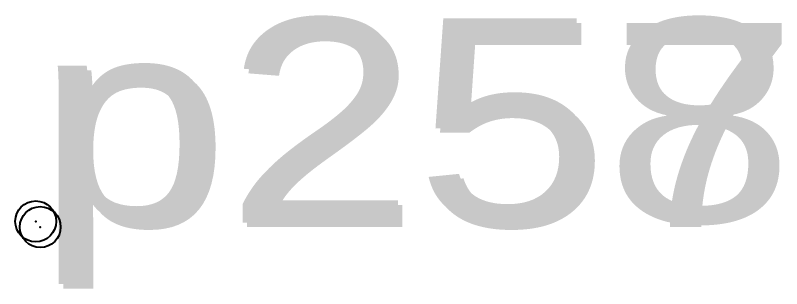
# Model space of a CAD drawing. Header units: metres. Extents: x 548831 to 552800, y 1839318 to 1842627.
# Drawn here: x 549495.07 to 549501.83, y 1840904.5 to 1840906.91 of the extents above; entities that cross this region are included whole.
import ezdxf

# ---------------------------------------------------------------- set-up
doc = ezdxf.new("R2010")
doc.units = ezdxf.units.M
doc.header["$LTSCALE"] = 0.72
doc.header["$PDMODE"] = 32
doc.header["$PDSIZE"] = 0.36
doc.layers.add('12', color=7, linetype='Continuous')
doc.layers.add('7', color=7, linetype='Continuous')

msp = doc.modelspace()

# ---------------------------------------------------------------- linework, layer by layer
at = {"layer": '7'}
for p in [(549495.25, 1840905.09), (549495.29, 1840905.04)]:
    msp.add_point(p, dxfattribs=at)

# ---------------------------------------------------------------- texts
at = {"layer": '12', "width": 1.25}
for s, p in [('p258', (549495.25, 1840905.08)), ('p258', (549495.25, 1840905.08)), ('p258', (549495.25, 1840905.08)), ('p258', (549495.25, 1840905.08)), ('p257', (549495.29, 1840905.04)), ('p257', (549495.29, 1840905.04)), ('p257', (549495.29, 1840905.04)), ('p257', (549495.29, 1840905.04))]:
    msp.add_text(s, height=1.8, dxfattribs=at).set_placement(p)

doc.saveas('drawing.dxf')
